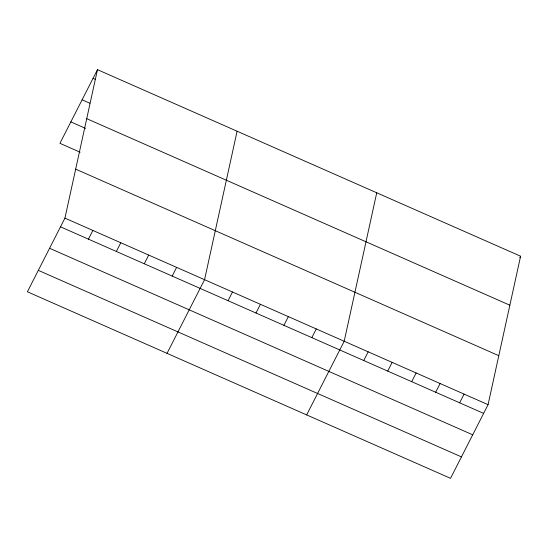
<?xml version="1.0" encoding="UTF-8"?>
<svg xmlns="http://www.w3.org/2000/svg" width="548" height="548" viewBox="0 0 548 548"><rect width="100%" height="100%" fill="white"/><g stroke="black" fill="none" stroke-linecap="round" stroke-linejoin="round"><path stroke-width="0.82" d="M64.931 218.131L97.469 69.665L520.6 256.211L488.063 404.677L450.531 478.336L27.4 291.789L64.931 218.131L488.063 404.677M237.099 131.225L204.562 279.692L167.037 353.35M376.736 192.786L344.199 341.253L306.668 414.905M97.469 69.665L59.938 143.323L80.104 152.214M88.42 239.147L92.859 230.441M116.347 251.457L120.786 242.757M144.275 263.773L148.707 255.067M172.202 276.082L176.634 267.383M228.057 300.708L232.489 292.002M255.985 313.018L260.416 304.318M283.912 325.327L288.344 316.628M311.839 337.643L316.271 328.937M363.742 360.522L368.174 351.823M387.717 371.099L392.156 362.392M411.699 381.668L416.131 372.962M435.674 392.238L440.106 383.538M519.86 257.663L520.6 256.211M459.649 402.807L464.088 394.108M93.03 78.371L95.359 79.398M82.111 99.805L89.865 103.223M86.728 118.663L509.866 305.209M70.856 121.889L85.598 128.39M75.665 169.14L498.803 355.686M60.492 226.831L483.631 413.377M49.573 248.271L472.705 434.811M38.319 270.356L461.457 456.895"/></g></svg>
